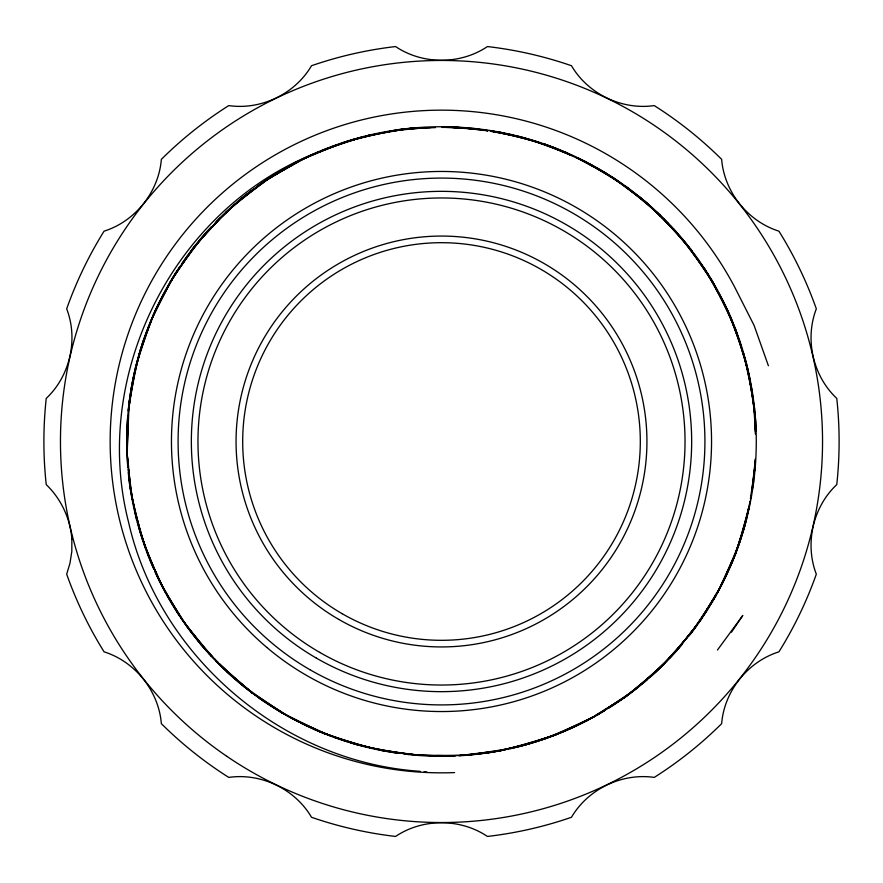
<?xml version="1.0" encoding="UTF-8"?>
<svg xmlns="http://www.w3.org/2000/svg" width="883" height="883" viewBox="0 0 883 883"><rect width="100%" height="100%" fill="white"/><g stroke="black" fill="none" stroke-linecap="round" stroke-linejoin="round"><path stroke-width="1.32" d="M127.086 451.39L127.329 432.118M127.318 451.953L127.969 415.683M127.958 416.114L127.108 451.886M128.962 407.063L127.141 451.334M753.376 483.575L753.596 480.827M753.939 476.71L755.395 458.873M752.537 488.509L752.824 485.771M753.122 483.034L755.451 461.125M752.128 488.928L755.34 459.546M128.521 411.533L131.633 386.942M748.861 509.425L749.248 506.765M749.634 504.105L750.02 501.445M750.407 498.785L755.451 464.215M128.521 409.271L128.94 406.544M129.348 403.818L133.278 377.957M128.454 410.341L135.011 370.562M746.312 520.065L750.053 501.147M750.594 498.454L751.124 495.749M129.249 401.699L137.77 359.547M744.281 527.548L749.093 506.058L739.965 541.202M132.969 380.198L140.485 349.436M133.852 375.264L142.847 342.041L155.563 310.054M736.168 551.919L748.475 510.705M135.452 367.913L148.51 326.942M735.418 554.16L744.634 525.308M746.212 520.473C719.358 624.281 637.04 710.539 534.59 742.195C432.173 773.961 315.529 749.314 234.712 678.828C153.83 608.431 113.443 496.246 130.894 390.452C148.156 285.639 221.026 192.615 319.149 151.677M743.828 528.851L732.559 561.378L717.062 593.652M139.216 354.381L153.741 313.906M140.971 348.145L151.931 318.443M723.95 579.656L739.634 542.504M721.29 585.55L734.855 555.418M717.084 593.409L735.793 553.199M150.507 321.964L167.008 288.145M153.51 314.624L165.916 290.043M155.011 311.533L175.242 273.598L202.362 236.821L234.514 204.348M156.07 308.774L170.386 282.074M171.688 279.657L172.991 277.229M703.828 615.208L719.325 589.171M698.895 622.537L719.082 589.204M700.197 620.462L716.334 594.811M169.779 282.748L187.163 256.28M691.455 632.835L716.521 594.634M731.488 632.162L742.802 615.451L717.46 650.02M170.872 281.092L195.132 245.584M174.558 274.966L193.377 247.803L220.033 218.101M701.588 618.674L677.89 649.038M676.488 650.826L697.14 625.032M669.965 657.89L697.338 624.722M193.09 248.686L208.962 229.657M687.879 636.853L661.113 667.007L626.157 696.422L595.308 715.517M196.037 244.591L218.807 219.889M675.981 651.036L655.97 671.908L628.42 694.766L608.829 707.57M664.877 662.57L650.219 677.118L630.771 692.471M668.784 658.685L674.645 652.868M214.591 223.631L217.582 220.783M222.56 216.026L234.514 204.624M225.132 213.476L243.476 196.81L266.953 179.933M635.241 689.59L663.133 664.336M226.092 211.975L258.454 185.75M624.281 697.592L594.016 716.687M626.444 695.881L628.608 694.181M237.505 201.766L258.366 185.982M236.655 202.737L264.58 181.732M266.732 180.121L271.026 176.887L311.125 154.989M270.308 177.516L298.984 161.136M597.283 715.02L599.513 713.53M601.753 712.029L633.012 691.08M601.908 712.095L606.522 709.082M589.59 719.049L593.023 716.93M263.896 181.843L297.405 161.942M266.048 180.154L292.118 164.735M294.492 163.333L296.854 161.931M568.917 729.17L594.767 716.201M310.816 155.132C171.821 212.693 91.269 376.566 128.51 521.963C158.797 656.577 282.626 762.195 420.22 771.323M558.475 733.541L594.855 716.179M563.034 731.643L586.698 720.484M299.37 160.805L324.514 149.558M545.385 738.641L587.305 720.473M305.065 157.914L331.743 146.766M303.355 158.863L336.909 145.055M312.394 154.525L353.984 139.139M534.138 742.261L562.581 731.83M525.396 744.888L557.99 733.839M322.836 150.055L363.675 136.6M332.163 146.479L363.664 136.501M514.955 747.393L556.047 734.689M342.118 143.101L371.213 134.669M502.57 750.197L544.094 738.983M344.171 142.152L372.14 134.79M344.425 142.163L380.926 133.035M498.056 751.157L528.829 743.707M524.049 745.186L490.396 752.448L469.844 754.501M355.297 138.863L396.048 130.209M366.368 135.971L377.173 133.863M379.878 133.333L386.633 132.008M393.399 130.695L396.092 130.165M366.279 135.938L408.641 128.543M384.778 132.362L406.5 128.675L425.749 127.627M471.224 754.601L475.209 753.983M477.869 753.563L508.409 748.806M388.332 131.655L414.226 127.914L425.242 127.582M470.727 754.557L474.822 754.038M477.56 753.707L483.023 753.022M485.76 752.68L489.855 752.173M492.582 751.83L496.688 751.323M459.911 755.473L465.242 754.833M467.913 754.512L501.279 750.55M392.792 130.861L424.889 127.649L416.644 128.223M460.253 755.451L465.738 754.91M398.796 129.635L413.895 128.432M398.674 129.646L430.86 127.593M443.134 127.042L450.01 126.843L474.712 128.918M409.966 128.311L435.485 127.605M442.195 127.417L455.639 127.042L487.659 130.827M436.368 755.837L455.639 755.638M436.334 755.506L465.904 755.23M429.999 755.627L454.778 755.991M416.953 754.899L454.557 755.914M442.747 127.086L455.131 127.516M457.88 127.616L466.136 127.903M442.306 127.273L465.131 128.3M469.16 128.488L474.524 128.73M442.251 126.722L468.365 128.278M471.114 128.443L475.231 128.686M444.27 126.733L481.776 129.801M393.862 752.504L396.599 752.791M399.337 753.078L413.034 754.501M415.772 754.788L421.246 755.362M424.16 771.731L426.787 772.007M490.33 131.137L494.337 131.611M498.343 132.086L501.014 132.406M387.571 751.411L412.151 754.59M416.246 755.12L418.984 755.473M378.95 749.81L381.611 750.175M384.282 750.539L413.564 754.546M416.235 754.91L420.231 755.462M478.431 129.26L481.158 129.669M485.242 130.287L487.968 130.684M490.694 131.092L504.303 133.134M370.507 747.813L408.906 754.49M491.544 131.214L513.255 135.011M485.153 130.187L487.791 130.695M490.429 131.203L519.458 136.81M492.438 131.192L519.436 136.6M385.75 751.025L356.169 744.49L322.317 732.835M492.427 131.059L531.709 140.121M372.781 748.243L348.719 742.294L315.165 729.811L288.156 716.102M379.469 749.888L383.476 750.881M510.992 134.768L528.277 139.404M530.937 140.121L537.581 141.898M502.306 132.748L539.943 142.88M333.686 737.139L372.416 748.331M518.531 136.567L539.668 142.803M542.305 143.587L546.268 144.746M522.096 137.295L554.866 147.847L569.91 154.668M323.079 733.045L363.939 746.477M524.69 138.013L566.555 152.627M541.842 143.653L571.886 155.375M542.802 143.631L568.42 153.741M547.581 145.143L571.676 155.342M545.131 144.271L583.365 160.805M576.18 157.505L584.965 161.479M294.469 719.524L331.169 736.201M291.247 718.011L293.73 719.204M296.224 720.385L321.07 732.25M321.809 732.625L280.926 712.239L243.421 686.135M576.08 157.604L605.859 173.156M578.409 158.355L602.703 171.302M584.149 161.136L606.919 174.006M580.407 159.326L615.44 179.26M591.014 164.735L618.188 180.993M589.358 163.819L621.367 183.598M259.657 698.431L264.326 701.356M266.666 702.813L284.171 713.773M253.509 693.85L287.405 715.672M253.377 693.872L282.096 712.846M606.268 173.377L619.877 182.759M625.539 186.666L628.939 189.017M610.319 176.147L641.897 198.995M611.72 176.721L613.939 178.333M619.513 182.384L629.535 189.668M631.764 191.28L640.683 197.759M625.848 186.854L646.632 202.748L660.517 216.114M621.908 184.061L646.279 203.079M649.458 205.551L651.577 207.207M252.119 692.427L228.741 673.199M625.937 186.423L657.835 213.211M226.997 671.764L252.317 692.989M218.951 663.983L252.372 693.122M638.762 196.545L641.875 199.26M643.95 201.07L654.325 210.121M656.4 211.931L660.55 215.551M641.698 198.686L656.919 212.648M659.965 215.441L664.027 219.161M211.07 655.804L217.935 662.239M219.889 664.071L242.439 685.219M663.486 218.984L668.442 223.752M644.071 200.562L675.848 231.489M209.293 653.707L215.132 659.557M219.017 663.453L224.856 669.303M656.345 211.92L683.276 240.088M212.66 656.908L201.291 644.921L180.573 617.427M214.558 658.906L220.253 664.888M667.151 222.56L675.506 231.71M679.215 235.783L682.934 239.845M664.491 219.823L691.29 249.955M670.683 226.103L688.729 246.898M212.693 656.974L188.211 628.398L167.417 595.44M673.288 228.642L689.071 247.748M183.311 621.235L209.249 653.828M185.838 624.888L198.675 641.069M200.386 643.232L202.097 645.385M203.807 647.548L206.379 650.782M680.087 236.699L701.334 264.436M691.367 250.706L696.201 257.406M700.23 262.991L705.075 269.679M684.204 241.059L708.332 275.021M690.539 248.984L692.095 251.258M697.548 259.205L708.453 275.099M693.497 253.322L714.91 285.882M697.46 258.642L698.961 260.949M700.462 263.266L713.972 284.039M164.547 590.893L165.982 593.166M167.406 595.848L169.58 599.347M171.037 601.687L181.953 619.226M162.98 587.857L179.746 616.334M159.337 580.804L180.96 617.968M707.36 273.112L717.482 291.114M704.601 268.697L726.19 307.439M710.782 278.509L716.588 289.458M717.879 291.887L719.17 294.315M720.462 296.754L726.268 307.703M710.672 278.311L731.455 318.995M719.645 295.054L730.705 317.229L740.594 344.403M150.463 561.235L163.443 588.608M718.652 293.001L735.694 329.547L748.42 372.03M146.92 551.687L163.278 588.531M148.719 556.544L159.9 581.709M725.826 306.931L737.04 333.575M141.633 537.239L158.156 578.398M727.548 310.132L729.06 313.984M730.064 316.544L737.603 335.772M726.852 308.609L727.802 311.125M729.237 314.889L740.219 343.785M768.398 365.761L754.093 325.419L734.777 287.295A331.346 331.346 0 0 0 332.284 128.675A331.346 331.346 0 0 0 115.982 503.332A331.346 331.346 0 0 0 454.59 772.581M139.205 528.718L148.543 556.08M731.886 320.264L745.705 360.992M136.313 518.608L145.805 548.829M739.27 340.087L748.155 370.485M144.922 546.709L134.801 510.462L136.059 517.261M742.746 351.445L749.104 375.396M131.247 494.127L141.324 535.937M743.585 353.553L749.998 380.33M743.663 353.94L750.925 386.743L750.495 384.05M133.896 505.937L136.843 519.392M134.227 507.791L129.536 483.465L128.477 469.734M746.135 362.262L752.702 397.946M748.861 374.547L750.031 381.335M751.433 389.48L751.897 392.184M752.371 394.9L752.835 397.615M750.616 383.509L751.014 386.235M751.422 388.962L751.819 391.688M752.426 395.772L752.824 398.498M753.221 401.224L753.618 403.95M754.027 406.666L754.424 409.392M748.806 373.31L755.44 418.52L755.44 431.953M127.538 461.345L128.212 466.677M128.554 469.337L132.483 499.999M751.621 388.421L751.952 391.147M752.448 395.253L752.791 397.99M753.122 400.716L755.616 421.224L755.693 430.86M127.593 461.003L128.156 466.478M128.432 469.226L129.128 476.069M129.404 478.807L130.662 491.136M127.638 456.688L130.816 491.478M127.638 458.752L128.267 466.986M753.354 401.29L755.395 429.436M754.314 407.129L755.418 426.379M754.402 407.206L754.501 409.889M754.601 412.571L755.384 434.061M755.02 413.476L755.605 431.368M301.004 159.823A314.778 314.778 0 0 1 738.298 546.367M737.835 547.648A314.778 314.778 0 0 1 716.963 593.817M716.301 595.01A314.778 314.778 0 0 1 688.961 636.047M682.062 644.513A314.778 314.778 0 0 1 651.511 675.981M647.405 679.59A314.778 314.778 0 0 1 608.862 708.1M604.204 710.958A314.778 314.778 0 0 1 558.862 733.574M557.603 734.082A314.778 314.778 0 0 1 510.484 748.618M505.142 749.777A314.778 314.778 0 0 1 458.95 755.793M446.666 756.234A314.778 314.778 0 0 1 406.942 754.369M397.46 753.177A314.778 314.778 0 0 1 350.628 742.879M346.721 741.665A314.778 314.778 0 0 1 301.004 723.177M298.575 721.952A314.778 314.778 0 0 1 257.637 696.996M252.141 692.945A314.778 314.778 0 0 1 216.147 661.268M211.434 656.334A314.778 314.778 0 0 1 180.706 617.769M179.944 616.632A314.778 314.778 0 0 1 154.668 571.158M153.554 568.663A314.778 314.778 0 0 1 137.229 522.14M136.545 519.491A314.778 314.778 0 0 1 128.234 472.273M127.748 466.831A314.778 314.778 0 0 1 127.748 416.169M128.234 410.727A314.778 314.778 0 0 1 136.545 363.509M137.229 360.86A314.778 314.778 0 0 1 179.944 266.368M181.468 264.105A314.778 314.778 0 0 1 211.434 226.666M216.147 221.732A314.778 314.778 0 0 1 252.141 190.055M257.637 186.004A314.778 314.778 0 0 1 298.575 161.048M71.854 538.807L71.821 551.4L69.956 563.365L66.678 574.171A397.615 397.615 0 0 0 104.073 651.831C135.265 661.654 158.719 691.069 161.357 723.663A397.615 397.615 0 0 0 228.752 777.404C261.114 772.724 295.01 789.049 311.522 817.272A397.615 397.615 0 0 0 395.562 836.444C422.692 818.188 460.308 818.188 487.438 836.444A397.615 397.615 0 0 0 571.478 817.272C587.99 789.049 621.886 772.724 654.248 777.404A397.615 397.615 0 0 0 721.643 723.663C724.281 691.069 747.735 661.654 778.927 651.831A397.615 397.615 0 0 0 816.322 574.171C804.556 543.663 812.934 506.985 836.764 484.601A397.615 397.615 0 0 0 836.764 398.399C812.934 376.015 804.556 339.337 816.322 308.829A397.615 397.615 0 0 0 778.927 231.169C747.735 221.346 724.281 191.931 721.643 159.337A397.615 397.615 0 0 0 654.248 105.596C621.886 110.276 587.99 93.951 571.478 65.728A397.615 397.615 0 0 0 487.438 46.556C460.308 64.812 422.692 64.812 395.562 46.556A397.615 397.615 0 0 0 311.522 65.728C295.01 93.951 261.114 110.276 228.752 105.596A397.615 397.615 0 0 0 161.357 159.337C158.719 191.931 135.265 221.346 104.073 231.169A397.615 397.615 0 0 0 66.678 308.829C78.444 339.337 70.066 376.015 46.236 398.399A397.615 397.615 0 0 0 46.236 484.601C61.015 498.796 70.232 518.376 71.854 538.807M226.854 756.334A381.048 381.048 0 0 0 821.477 469.977A381.048 381.048 0 0 0 276.169 98.19A381.048 381.048 0 0 0 226.854 756.334M316.423 658.144A250.165 250.165 0 0 0 691.665 441.5A250.165 250.165 0 0 0 316.423 224.856A250.165 250.165 0 0 0 316.423 658.144M319.734 652.405A243.531 243.531 0 0 0 685.031 441.5A243.531 243.531 0 0 0 319.734 230.595A243.531 243.531 0 0 0 319.734 652.405M309.79 669.623A263.421 263.421 0 0 0 704.921 441.5A263.421 263.421 0 0 0 309.79 213.377A263.421 263.421 0 0 0 309.79 669.623M266.887 647.493A270.043 270.043 0 0 0 707.206 489.723A270.043 270.043 0 0 0 350.408 187.284A270.043 270.043 0 0 0 266.887 647.493M342.096 613.674A198.807 198.807 0 0 0 640.307 441.5A198.807 198.807 0 0 0 342.096 269.326A198.807 198.807 0 0 0 342.096 613.674M338.785 619.413A205.43 205.43 0 0 0 646.93 441.5A205.43 205.43 0 0 0 338.785 263.587A205.43 205.43 0 0 0 338.785 619.413"/></g></svg>
